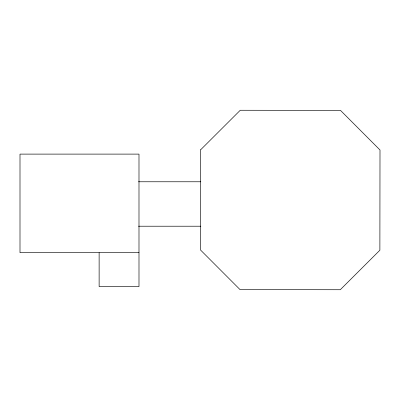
<?xml version="1.0" encoding="UTF-8"?>
<svg xmlns="http://www.w3.org/2000/svg" width="400" height="400" viewBox="0 0 400 400"><rect width="100%" height="100%" fill="white"/><g stroke="black" fill="none" stroke-linecap="round" stroke-linejoin="round"><path stroke-width="0.6" d="M138.495 181.77L200.855 181.77M138.495 226.215L200.855 226.215M138.99 252.695L20 252.695L20 154.11L138.99 154.11L138.99 286.61L99.13 286.61L99.13 252.695M200.65 149.78L200.53 250.005L240.045 289.615L340.27 289.735L379.88 250.22L380 149.995L340.485 110.385L240.26 110.265L200.65 149.78"/></g></svg>
